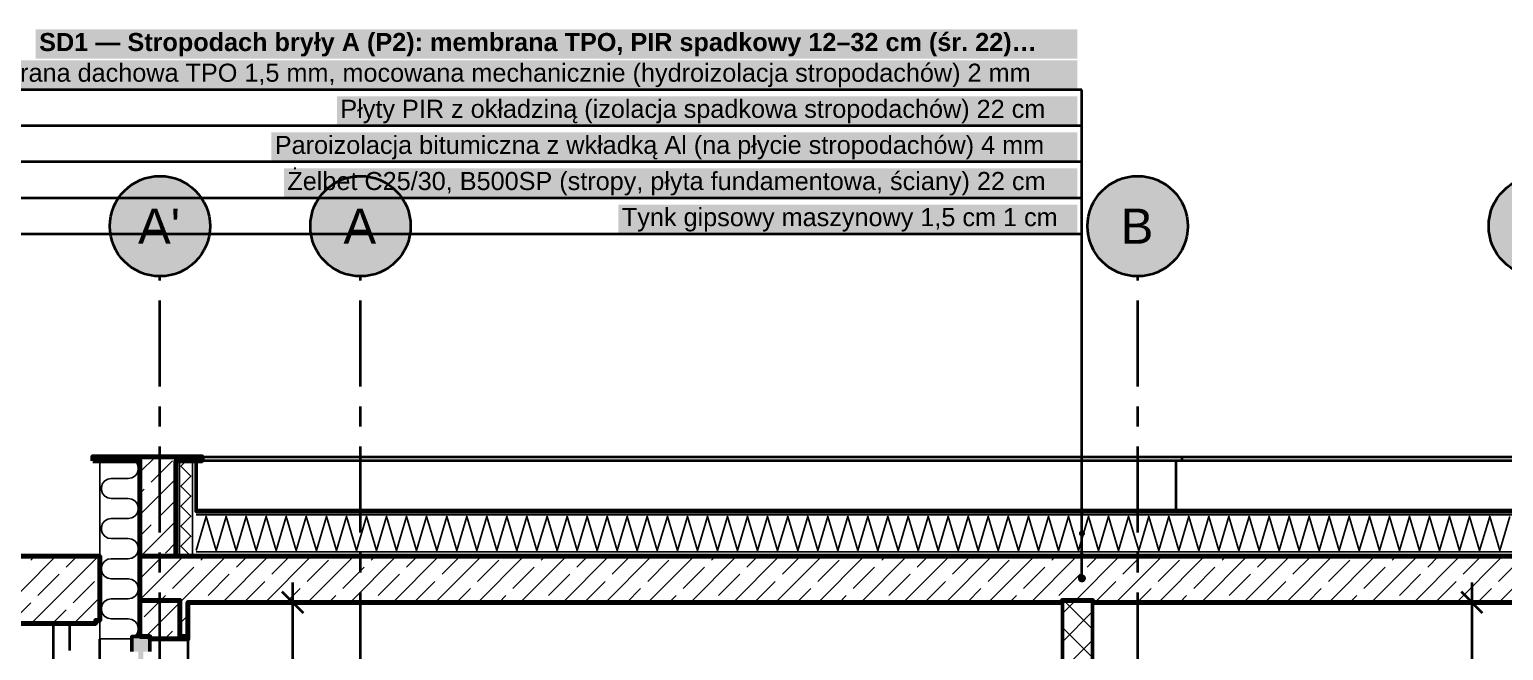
# Model space of a CAD drawing. Header units: metres. Extents: x -5.3 to 21.3, y -2 to 11.9.
# Drawn here: x -1.65 to 5.7, y 8.83 to 11.93 of the extents above; entities that cross this region are included whole.
import ezdxf

# ---------------------------------------------------------------- set-up
doc = ezdxf.new("R2010")
doc.units = ezdxf.units.M
for name, pattern in [('HYDRO_OKNA', [4.5, 1.5, -3]), ('KRESKOWA_3_1', [4, 3, -1]), ('PUNKTOWA', [10.5, 8.4, -1.05, 0, -1.05])]:
    doc.linetypes.add(name, pattern=pattern)
for name, color, linetype, lineweight in [('A-IZOL-WODNA', 5, 'Continuous', 100), ('A-KRESKOWANIE', 8, 'Continuous', 18), ('A-MASKA', 7, 'Continuous', 18), ('A-OPISY', 2, 'Continuous', 25), ('A-OSIE', 1, 'PUNKTOWA', 25), ('A-SCIANY-DZIAL', 7, 'Continuous', 35), ('A-SCIANY-IZOL', 4, 'Continuous', 35), ('A-SCIANY-KONSTR', 7, 'Continuous', 50), ('A-SCIANY-WYK', 8, 'Continuous', 18), ('A-STROPY', 7, 'Continuous', 50), ('A-WIDOK', 7, 'Continuous', 25), ('A-WYMIARY', 1, 'Continuous', 25), ('A-WYPELNIENIA', 9, 'Continuous', 18)]:
    doc.layers.add(name, color=color, linetype=linetype, lineweight=lineweight)
doc.styles.add('PL_ARIAL', font='arial.ttf')
doc.styles.add('PL_ARIAL_B', font='arialbd.ttf')

msp = doc.modelspace()

# ---------------------------------------------------------------- hatches: boundary and pattern name
at = {"layer": 'A-MASKA', "true_color": 0xffffff}
for points in [[(-1.6196, 11.7817), (3.5745, 11.7817), (3.5745, 11.9265), (-1.6196, 11.9265)], [(-2.0636, 11.6287), (3.5745, 11.6287), (3.5745, 11.7735), (-2.0636, 11.7735)], [(-0.1177, 11.4487), (3.5745, 11.4487), (3.5745, 11.5935), (-0.1177, 11.5935)], [(-0.4448, 11.2687), (3.5745, 11.2687), (3.5745, 11.4135), (-0.4448, 11.4135)], [(-0.3821, 11.0887), (3.5745, 11.0887), (3.5745, 11.2335), (-0.3821, 11.2335)], [(1.2859, 10.9087), (3.5745, 10.9087), (3.5745, 11.0535), (1.2859, 11.0535)]]:
    msp.add_hatch(color=7, dxfattribs=at).paths.add_polyline_path(points)
at = {"layer": 'A-OPISY', "true_color": 0x000000}
for points in [[(3.612, 9.525), (3.6115, 9.5289), (3.61, 9.5325), (3.6076, 9.5356), (3.6045, 9.538), (3.6009, 9.5395), (3.597, 9.54), (3.5931, 9.5395), (3.5895, 9.538), (3.5864, 9.5356), (3.584, 9.5325), (3.5825, 9.5289), (3.582, 9.525), (3.5825, 9.5211), (3.584, 9.5175), (3.5864, 9.5144), (3.5895, 9.512), (3.5931, 9.5105), (3.597, 9.51), (3.6009, 9.5105), (3.6045, 9.512), (3.6076, 9.5144), (3.61, 9.5175), (3.6115, 9.5211)], [(3.612, 9.414), (3.6115, 9.4179), (3.61, 9.4215), (3.6076, 9.4246), (3.6045, 9.427), (3.6009, 9.4285), (3.597, 9.429), (3.5931, 9.4285), (3.5895, 9.427), (3.5864, 9.4246), (3.584, 9.4215), (3.5825, 9.4179), (3.582, 9.414), (3.5825, 9.4101), (3.584, 9.4065), (3.5864, 9.4034), (3.5895, 9.401), (3.5931, 9.3995), (3.597, 9.399), (3.6009, 9.3995), (3.6045, 9.401), (3.6076, 9.4034), (3.61, 9.4065), (3.6115, 9.4101)], [(3.612, 9.302), (3.6115, 9.3059), (3.61, 9.3095), (3.6076, 9.3126), (3.6045, 9.315), (3.6009, 9.3165), (3.597, 9.317), (3.5931, 9.3165), (3.5895, 9.315), (3.5864, 9.3126), (3.584, 9.3095), (3.5825, 9.3059), (3.582, 9.302), (3.5825, 9.2981), (3.584, 9.2945), (3.5864, 9.2914), (3.5895, 9.289), (3.5931, 9.2875), (3.597, 9.287), (3.6009, 9.2875), (3.6045, 9.289), (3.6076, 9.2914), (3.61, 9.2945), (3.6115, 9.2981)], [(3.617, 9.19), (3.6163, 9.1952), (3.6143, 9.2), (3.6111, 9.2041), (3.607, 9.2073), (3.6022, 9.2093), (3.597, 9.21), (3.5918, 9.2093), (3.587, 9.2073), (3.5828, 9.2041), (3.5797, 9.2), (3.5777, 9.1952), (3.577, 9.19), (3.5777, 9.1848), (3.5797, 9.18), (3.5828, 9.1759), (3.587, 9.1727), (3.5918, 9.1707), (3.597, 9.17), (3.6022, 9.1707), (3.607, 9.1727), (3.6111, 9.1759), (3.6143, 9.18), (3.6163, 9.1848)]]:
    msp.add_hatch(color=7, dxfattribs=at).paths.add_polyline_path(points)
at = {"layer": 'A-OSIE', "true_color": 0xffffff}
for points in [[(-0.75, 10.946), (-0.7521, 10.9786), (-0.7585, 11.0107), (-0.769, 11.0417), (-0.7835, 11.071), (-0.8017, 11.0982), (-0.8232, 11.1228), (-0.8478, 11.1443), (-0.875, 11.1625), (-0.9043, 11.177), (-0.9353, 11.1875), (-0.9674, 11.1939), (-1, 11.196), (-1.0326, 11.1939), (-1.0647, 11.1875), (-1.0957, 11.177), (-1.125, 11.1625), (-1.1522, 11.1443), (-1.1768, 11.1228), (-1.1983, 11.0982), (-1.2165, 11.071), (-1.231, 11.0417), (-1.2415, 11.0107), (-1.2479, 10.9786), (-1.25, 10.946), (-1.2479, 10.9134), (-1.2415, 10.8813), (-1.231, 10.8503), (-1.2165, 10.821), (-1.1983, 10.7938), (-1.1768, 10.7692), (-1.1522, 10.7477), (-1.125, 10.7295), (-1.0957, 10.715), (-1.0647, 10.7045), (-1.0326, 10.6981), (-1, 10.696), (-0.9674, 10.6981), (-0.9353, 10.7045), (-0.9043, 10.715), (-0.875, 10.7295), (-0.8478, 10.7477), (-0.8232, 10.7692), (-0.8017, 10.7938), (-0.7835, 10.821), (-0.769, 10.8503), (-0.7585, 10.8813), (-0.7521, 10.9134)], [(0.25, 10.946), (0.2479, 10.9786), (0.2415, 11.0107), (0.231, 11.0417), (0.2165, 11.071), (0.1983, 11.0982), (0.1768, 11.1228), (0.1522, 11.1443), (0.125, 11.1625), (0.0957, 11.177), (0.0647, 11.1875), (0.0326, 11.1939), (0, 11.196), (-0.0326, 11.1939), (-0.0647, 11.1875), (-0.0957, 11.177), (-0.125, 11.1625), (-0.1522, 11.1443), (-0.1768, 11.1228), (-0.1983, 11.0982), (-0.2165, 11.071), (-0.231, 11.0417), (-0.2415, 11.0107), (-0.2479, 10.9786), (-0.25, 10.946), (-0.2479, 10.9134), (-0.2415, 10.8813), (-0.231, 10.8503), (-0.2165, 10.821), (-0.1983, 10.7938), (-0.1768, 10.7692), (-0.1522, 10.7477), (-0.125, 10.7295), (-0.0957, 10.715), (-0.0647, 10.7045), (-0.0326, 10.6981), (0, 10.696), (0.0326, 10.6981), (0.0647, 10.7045), (0.0957, 10.715), (0.125, 10.7295), (0.1522, 10.7477), (0.1768, 10.7692), (0.1983, 10.7938), (0.2165, 10.821), (0.231, 10.8503), (0.2415, 10.8813), (0.2479, 10.9134)], [(4.125, 10.946), (4.1229, 10.9786), (4.1165, 11.0107), (4.106, 11.0417), (4.0915, 11.071), (4.0733, 11.0982), (4.0518, 11.1228), (4.0272, 11.1443), (4, 11.1625), (3.9707, 11.177), (3.9397, 11.1875), (3.9076, 11.1939), (3.875, 11.196), (3.8424, 11.1939), (3.8103, 11.1875), (3.7793, 11.177), (3.75, 11.1625), (3.7228, 11.1443), (3.6982, 11.1228), (3.6767, 11.0982), (3.6585, 11.071), (3.644, 11.0417), (3.6335, 11.0107), (3.6271, 10.9786), (3.625, 10.946), (3.6271, 10.9134), (3.6335, 10.8813), (3.644, 10.8503), (3.6585, 10.821), (3.6767, 10.7938), (3.6982, 10.7692), (3.7228, 10.7477), (3.75, 10.7295), (3.7793, 10.715), (3.8103, 10.7045), (3.8424, 10.6981), (3.875, 10.696), (3.9076, 10.6981), (3.9397, 10.7045), (3.9707, 10.715), (4, 10.7295), (4.0272, 10.7477), (4.0518, 10.7692), (4.0733, 10.7938), (4.0915, 10.821), (4.106, 10.8503), (4.1165, 10.8813), (4.1229, 10.9134)], [(6.125, 10.946), (6.1229, 10.9786), (6.1165, 11.0107), (6.106, 11.0417), (6.0915, 11.071), (6.0733, 11.0982), (6.0518, 11.1228), (6.0272, 11.1443), (6, 11.1625), (5.9707, 11.177), (5.9397, 11.1875), (5.9076, 11.1939), (5.875, 11.196), (5.8424, 11.1939), (5.8103, 11.1875), (5.7793, 11.177), (5.75, 11.1625), (5.7228, 11.1443), (5.6982, 11.1228), (5.6767, 11.0982), (5.6585, 11.071), (5.644, 11.0417), (5.6335, 11.0107), (5.6271, 10.9786), (5.625, 10.946), (5.6271, 10.9134), (5.6335, 10.8813), (5.644, 10.8503), (5.6585, 10.821), (5.6767, 10.7938), (5.6982, 10.7692), (5.7228, 10.7477), (5.75, 10.7295), (5.7793, 10.715), (5.8103, 10.7045), (5.8424, 10.6981), (5.875, 10.696), (5.9076, 10.6981), (5.9397, 10.7045), (5.9707, 10.715), (6, 10.7295), (6.0272, 10.7477), (6.0518, 10.7692), (6.0733, 10.7938), (6.0915, 10.821), (6.106, 10.8503), (6.1165, 10.8813), (6.1229, 10.9134)]]:
    msp.add_hatch(color=7, dxfattribs=at).paths.add_polyline_path(points)
at = {"layer": 'A-WYPELNIENIA', "true_color": 0x000000}
msp.add_hatch(color=7, dxfattribs=at).paths.add_polyline_path([(-1.14, 8.9), (-1.14, 8.9), (-1.14, 8.9), (-1.05, 8.9), (-1.05, 8.9), (-1.05, 8.9), (-1.05, 8.825), (-1.05, 8.825), (-1.05, 8.825), (-1.083, 8.825), (-1.083, 8.825), (-1.083, 8.825), (-1.083, 8.825), (-1.083, 8.825), (-1.083, 8.825), (-1.083, 8.825), (-1.083, 8.825), (-1.083, 8.825), (-1.083, 8.825), (-1.083, 8.825), (-1.083, 8.825), (-1.083, 8.825), (-1.083, 8.825), (-1.083, 8.825), (-1.083, 8.825), (-1.083, 8.825), (-1.083, 6.975), (-1.083, 6.975), (-1.083, 6.975), (-1.107, 6.975), (-1.107, 6.975), (-1.107, 6.975), (-1.107, 8.825), (-1.107, 8.825), (-1.107, 8.825), (-1.107, 8.825), (-1.107, 8.825), (-1.107, 8.825), (-1.107, 8.825), (-1.107, 8.825), (-1.107, 8.825), (-1.107, 8.825), (-1.107, 8.825), (-1.107, 8.825), (-1.107, 8.825), (-1.107, 8.825), (-1.107, 8.825), (-1.107, 8.825), (-1.107, 8.825), (-1.14, 8.825), (-1.14, 8.825), (-1.14, 8.825)])

# ---------------------------------------------------------------- linework, layer by layer
at = {"layer": 'A-IZOL-WODNA', "lineweight": 100, "ltscale": 0.05, "true_color": 0x000000}
for points in [[(-0.82, 9.525), (11.81, 9.525)], [(-2.4, 9.301), (-1.3, 9.301)]]:
    msp.add_lwpolyline(points, dxfattribs=at)
at = {"layer": 'A-IZOL-WODNA', "linetype": 'HYDRO_OKNA', "lineweight": 50, "ltscale": 0.05, "true_color": 0xffffff, "flags": 128}
for points in [[(-0.82, 9.525), (11.81, 9.525)], [(-2.4, 9.301), (-1.3, 9.301)]]:
    msp.add_lwpolyline(points, dxfattribs=at)
at = {"layer": 'A-IZOL-WODNA', "linetype": 'KRESKOWA_3_1', "lineweight": 35, "ltscale": 0.05, "flags": 128}
msp.add_lwpolyline([(-0.82, 9.302), (11.81, 9.302)], dxfattribs=at)
at = {"layer": 'A-KRESKOWANIE', "lineweight": 25, "ltscale": 0.05}
for points in [[(-1.1251, 8.9), (-1.1142, 8.913), (-1.1083, 8.9293), (-1.1083, 8.9467), (-1.1142, 8.963), (-1.1254, 8.9763), (-1.1404, 8.985), (-1.1575, 8.988), (-1.2425, 8.988), (-1.2596, 8.991), (-1.2746, 8.9997), (-1.2858, 9.013), (-1.2917, 9.0293), (-1.2917, 9.0467), (-1.2858, 9.063), (-1.2746, 9.0763), (-1.2596, 9.085), (-1.2425, 9.088), (-1.1575, 9.088), (-1.1404, 9.091), (-1.1254, 9.0997), (-1.1142, 9.113), (-1.1083, 9.1293), (-1.1083, 9.1467), (-1.1142, 9.163), (-1.1254, 9.1763), (-1.1404, 9.185), (-1.1575, 9.188), (-1.2425, 9.188), (-1.2596, 9.191), (-1.2746, 9.1997), (-1.2858, 9.213), (-1.2917, 9.2293), (-1.2917, 9.2467), (-1.2858, 9.263), (-1.2746, 9.2763), (-1.2596, 9.285), (-1.2425, 9.288), (-1.1575, 9.288), (-1.1404, 9.291), (-1.1254, 9.2997), (-1.1142, 9.313), (-1.1083, 9.3293), (-1.1083, 9.3467), (-1.1142, 9.363), (-1.1254, 9.3763), (-1.1404, 9.385), (-1.1575, 9.388), (-1.2425, 9.388), (-1.2596, 9.391), (-1.2746, 9.3997), (-1.2858, 9.413), (-1.2917, 9.4293), (-1.2917, 9.4467), (-1.2858, 9.463), (-1.2746, 9.4763), (-1.2596, 9.485), (-1.2425, 9.488), (-1.1575, 9.488), (-1.1404, 9.491), (-1.1254, 9.4997), (-1.1142, 9.513), (-1.1083, 9.5293), (-1.1083, 9.5467), (-1.1142, 9.563), (-1.1254, 9.5763), (-1.1404, 9.585), (-1.1575, 9.588), (-1.2425, 9.588), (-1.2596, 9.591), (-1.2746, 9.5997), (-1.2858, 9.613), (-1.2917, 9.6293), (-1.2917, 9.6467), (-1.2858, 9.663), (-1.2746, 9.6763), (-1.2596, 9.685), (-1.2425, 9.688), (-1.1575, 9.688), (-1.1404, 9.691), (-1.1254, 9.6997), (-1.1142, 9.713), (-1.1083, 9.7293), (-1.1083, 9.7467), (-1.1142, 9.763), (-1.1251, 9.776)], [(-1.2549, 9.776), (-1.2349, 9.796)], [(-1.1488, 9.776), (-1.1288, 9.796)], [(-1.1, 9.7187), (-1.0227, 9.796)], [(-1.043, 9.6697), (-0.9369, 9.7758)], [(-0.9025, 9.3), (-0.9025, 9.776)], [(-0.845, 9.3), (-0.895, 9.35), (-0.845, 9.4), (-0.895, 9.45), (-0.845, 9.5), (-0.895, 9.55), (-0.845, 9.6), (-0.895, 9.65), (-0.845, 9.7), (-0.895, 9.75), (-0.869, 9.776)], [(-0.8375, 9.3), (-0.8375, 9.776)], [(-0.8306, 9.776), (-0.8106, 9.796)], [(-1.1, 9.5066), (-0.92, 9.6866)], [(-1.1, 9.6127), (-1.0783, 9.6343)], [(-1.0076, 9.4929), (-0.92, 9.5805)], [(-0.82, 9.5065), (11.81, 9.5065)], [(-0.82, 9.329), (-0.77, 9.499), (-0.72, 9.329), (-0.67, 9.499), (-0.62, 9.329), (-0.57, 9.499), (-0.52, 9.329), (-0.47, 9.499), (-0.42, 9.329), (-0.37, 9.499), (-0.32, 9.329), (-0.27, 9.499), (-0.22, 9.329), (-0.17, 9.499), (-0.12, 9.329), (-0.07, 9.499), (-0.02, 9.329), (0.03, 9.499), (0.08, 9.329), (0.13, 9.499), (0.18, 9.329), (0.23, 9.499), (0.28, 9.329), (0.33, 9.499), (0.38, 9.329), (0.43, 9.499), (0.48, 9.329), (0.53, 9.499), (0.58, 9.329), (0.63, 9.499), (0.68, 9.329), (0.73, 9.499), (0.78, 9.329), (0.83, 9.499), (0.88, 9.329), (0.93, 9.499), (0.98, 9.329), (1.03, 9.499), (1.08, 9.329), (1.13, 9.499), (1.18, 9.329), (1.23, 9.499), (1.28, 9.329), (1.33, 9.499), (1.38, 9.329), (1.43, 9.499), (1.48, 9.329), (1.53, 9.499), (1.58, 9.329), (1.63, 9.499), (1.68, 9.329), (1.73, 9.499), (1.78, 9.329), (1.83, 9.499), (1.88, 9.329), (1.93, 9.499), (1.98, 9.329), (2.03, 9.499), (2.08, 9.329), (2.13, 9.499), (2.18, 9.329), (2.23, 9.499), (2.28, 9.329), (2.33, 9.499), (2.38, 9.329), (2.43, 9.499), (2.48, 9.329), (2.53, 9.499), (2.58, 9.329), (2.63, 9.499), (2.68, 9.329), (2.73, 9.499), (2.78, 9.329), (2.83, 9.499), (2.88, 9.329), (2.93, 9.499), (2.98, 9.329), (3.03, 9.499), (3.08, 9.329), (3.13, 9.499), (3.18, 9.329), (3.23, 9.499), (3.28, 9.329), (3.33, 9.499), (3.38, 9.329), (3.43, 9.499), (3.48, 9.329), (3.53, 9.499), (3.58, 9.329), (3.63, 9.499), (3.68, 9.329), (3.73, 9.499), (3.78, 9.329), (3.83, 9.499), (3.88, 9.329), (3.93, 9.499), (3.98, 9.329), (4.03, 9.499), (4.08, 9.329), (4.13, 9.499), (4.18, 9.329), (4.23, 9.499), (4.28, 9.329), (4.33, 9.499), (4.38, 9.329), (4.43, 9.499), (4.48, 9.329), (4.53, 9.499), (4.58, 9.329), (4.63, 9.499), (4.68, 9.329), (4.73, 9.499), (4.78, 9.329), (4.83, 9.499), (4.88, 9.329), (4.93, 9.499), (4.98, 9.329), (5.03, 9.499), (5.08, 9.329), (5.13, 9.499), (5.18, 9.329), (5.23, 9.499), (5.28, 9.329), (5.33, 9.499), (5.38, 9.329), (5.43, 9.499), (5.48, 9.329), (5.53, 9.499), (5.58, 9.329), (5.63, 9.499), (5.68, 9.329), (5.73, 9.499)], [(-1.1, 9.4005), (-1.043, 9.4576)], [(-1.0945, 9.3), (-0.92, 9.4745)], [(-0.9723, 9.3161), (-0.92, 9.3684)], [(-1.8537, 8.965), (-1.5187, 9.3)], [(-1.644, 9.2808), (-1.6248, 9.3)], [(-1.6416, 8.965), (-1.3066, 9.3)], [(-1.4672, 9.2454), (-1.4127, 9.3)], [(-1.1, 9.0823), (-0.8823, 9.3)], [(-1.1, 9.2945), (-1.0945, 9.3)], [(-1.1, 9.1884), (-1.0076, 9.2808)], [(-0.9, 9.0702), (-0.6702, 9.3)], [(-0.82, 9.3215), (11.81, 9.3215)], [(-0.7955, 9.2808), (-0.7763, 9.3)], [(-0.6881, 9.07), (-0.4581, 9.3)], [(-0.6187, 9.2454), (-0.5641, 9.3)], [(-0.4759, 9.07), (-0.2459, 9.3)], [(-0.4419, 9.2101), (-0.352, 9.3)], [(-0.2652, 9.1747), (-0.1591, 9.2808)], [(-0.2638, 9.07), (-0.0338, 9.3)], [(-0.0517, 9.07), (0.1783, 9.3)], [(0.053, 9.2808), (0.0723, 9.3)], [(0.1605, 9.07), (0.3905, 9.3)], [(0.2298, 9.2454), (0.2844, 9.3)], [(0.3726, 9.07), (0.6026, 9.3)], [(0.4066, 9.2101), (0.4965, 9.3)], [(0.5834, 9.1747), (0.6894, 9.2808)], [(0.5847, 9.07), (0.8147, 9.3)], [(0.7969, 9.07), (1.0269, 9.3)], [(0.9016, 9.2808), (0.9208, 9.3)], [(1.009, 9.07), (1.239, 9.3)], [(1.0783, 9.2454), (1.1329, 9.3)], [(1.2211, 9.07), (1.4511, 9.3)], [(1.2551, 9.2101), (1.345, 9.3)], [(1.4319, 9.1747), (1.538, 9.2808)], [(1.4332, 9.07), (1.6632, 9.3)], [(1.6454, 9.07), (1.8754, 9.3)], [(1.7501, 9.2808), (1.7693, 9.3)], [(1.8575, 9.07), (2.0875, 9.3)], [(1.9269, 9.2454), (1.9814, 9.3)], [(2.0696, 9.07), (2.2996, 9.3)], [(2.1036, 9.2101), (2.1936, 9.3)], [(2.2804, 9.1747), (2.3865, 9.2808)], [(2.2818, 9.07), (2.5118, 9.3)], [(2.4939, 9.07), (2.7239, 9.3)], [(2.5986, 9.2808), (2.6178, 9.3)], [(2.706, 9.07), (2.936, 9.3)], [(2.7754, 9.2454), (2.83, 9.3)], [(2.9182, 9.07), (3.1482, 9.3)], [(2.9522, 9.2101), (3.0421, 9.3)], [(3.1289, 9.1747), (3.235, 9.2808)], [(3.1303, 9.07), (3.3603, 9.3)], [(3.3424, 9.07), (3.5724, 9.3)], [(3.4471, 9.2808), (3.4664, 9.3)], [(3.5646, 9.08), (3.7846, 9.3)], [(3.6239, 9.2454), (3.6785, 9.3)], [(3.7667, 9.07), (3.9967, 9.3)], [(3.8007, 9.2101), (3.8906, 9.3)], [(3.9775, 9.1747), (4.0835, 9.2808)], [(3.9788, 9.07), (4.2088, 9.3)], [(4.191, 9.07), (4.421, 9.3)], [(4.2957, 9.2808), (4.3149, 9.3)], [(4.4031, 9.07), (4.6331, 9.3)], [(4.4725, 9.2454), (4.527, 9.3)], [(4.6152, 9.07), (4.8452, 9.3)], [(4.6492, 9.2101), (4.7392, 9.3)], [(4.826, 9.1747), (4.9321, 9.2808)], [(4.8274, 9.07), (5.0574, 9.3)], [(5.0395, 9.07), (5.2695, 9.3)], [(5.1442, 9.2808), (5.1634, 9.3)], [(5.2516, 9.07), (5.4816, 9.3)], [(5.321, 9.2454), (5.3756, 9.3)], [(5.4638, 9.07), (5.6938, 9.3)], [(5.4978, 9.2101), (5.5877, 9.3)], [(5.6745, 9.1747), (5.7806, 9.2808)], [(5.6759, 9.07), (5.9059, 9.3)], [(-1.6087, 9.104), (-1.5026, 9.2101)], [(-0.9369, 9.1394), (-0.8309, 9.2454)], [(-0.7601, 9.104), (-0.6541, 9.2101)], [(-0.0884, 9.1394), (0.0177, 9.2454)], [(0.0884, 9.104), (0.1945, 9.2101)], [(0.7601, 9.1394), (0.8662, 9.2454)], [(0.9369, 9.104), (1.043, 9.2101)], [(1.6087, 9.1394), (1.7147, 9.2454)], [(1.7854, 9.104), (1.8915, 9.2101)], [(2.4572, 9.1394), (2.5633, 9.2454)], [(2.634, 9.104), (2.74, 9.2101)], [(3.3057, 9.1394), (3.4118, 9.2454)], [(3.4825, 9.104), (3.5886, 9.2101)], [(4.1543, 9.1394), (4.2603, 9.2454)], [(4.331, 9.104), (4.4371, 9.2101)], [(5.0028, 9.1394), (5.1088, 9.2454)], [(5.1796, 9.104), (5.2856, 9.2101)], [(-1.4319, 9.0686), (-1.3258, 9.1747)], [(-0.582, 9.07), (-0.4773, 9.1747)], [(-0.3699, 9.07), (-0.3005, 9.1394)], [(0.2665, 9.07), (0.3712, 9.1747)], [(0.4787, 9.07), (0.548, 9.1394)], [(1.115, 9.07), (1.2198, 9.1747)], [(1.3272, 9.07), (1.3965, 9.1394)], [(1.9636, 9.07), (2.0683, 9.1747)], [(2.1757, 9.07), (2.2451, 9.1394)], [(2.8121, 9.07), (2.9168, 9.1747)], [(3.0242, 9.07), (3.0936, 9.1394)], [(3.6606, 9.07), (3.7653, 9.1747)], [(3.8728, 9.07), (3.9421, 9.1394)], [(4.5092, 9.07), (4.6139, 9.1747)], [(4.7213, 9.07), (4.7906, 9.1394)], [(5.3577, 9.07), (5.4624, 9.1747)], [(5.5698, 9.07), (5.6392, 9.1394)], [(-1.7477, 8.965), (-1.644, 9.0686)], [(-1.4295, 8.965), (-1.3, 9.0945)], [(-1.0783, 8.9979), (-0.9963, 9.08)], [(-1.0702, 8.9), (-0.9, 9.0702)], [(-0.9963, 9.08), (-0.9723, 9.104)], [(-0.1577, 9.07), (-0.1237, 9.104)], [(0.6908, 9.07), (0.7248, 9.104)], [(1.5393, 9.07), (1.5733, 9.104)], [(2.3878, 9.07), (2.4218, 9.104)], [(3.2364, 9.07), (3.2704, 9.104)], [(3.5, 9.0154), (3.5646, 9.08)], [(3.65, 8.9365), (3.5065, 9.08)], [(3.65, 9.0779), (3.6479, 9.08)], [(4.0849, 9.07), (4.1189, 9.104)], [(4.9334, 9.07), (4.9674, 9.104)], [(-1.5355, 8.965), (-1.4672, 9.0333)], [(-1.3234, 8.965), (-1.32, 8.9684)], [(-1.3084, 8.98), (-1.3, 8.9884)], [(-0.9, 8.9641), (-0.86, 9.0041)], [(3.5, 8.874), (3.65, 9.024)], [(-0.9761, 8.888), (-0.9369, 8.9272)], [(-0.9016, 8.9626), (-0.9, 8.9641)], [(-0.8701, 8.888), (-0.86, 8.8981)], [(3.65, 8.7951), (3.5, 8.9451)], [(-1.2425, 8.888), (-1.1575, 8.888)], [(-1.1575, 8.888), (-1.1404, 8.891), (-1.14, 8.8912)], [(3.5, 8.7326), (3.65, 8.8826)]]:
    msp.add_lwpolyline(points, dxfattribs=at)
at = {"layer": 'A-OPISY', "lineweight": 35, "ltscale": 0.05}
for points in [[(3.597, 11.626), (-2.1061, 11.626)], [(3.597, 10.726), (3.597, 11.626)], [(3.597, 11.446), (-2.1061, 11.446)], [(3.597, 11.266), (-2.1061, 11.266)], [(3.597, 11.086), (-2.1061, 11.086)], [(3.597, 10.906), (-2.1061, 10.906)], [(3.597, 9.19), (3.597, 10.726)]]:
    msp.add_lwpolyline(points, dxfattribs=at)
at = {"layer": 'A-OSIE', "linetype": 'PUNKTOWA', "lineweight": 35, "ltscale": 0.050945, "flags": 128}
for points in [[(-1, -1.5002), (-1, 10.696)], [(0, -1.5002), (0, 10.696)], [(3.875, -1.5002), (3.875, 10.696)]]:
    msp.add_lwpolyline(points, dxfattribs=at)
at = {"layer": 'A-OSIE', "linetype": 'Continuous', "lineweight": 35, "ltscale": 0.05}
for centre in [(-1, 10.946), (0, 10.946), (3.875, 10.946), (5.875, 10.946)]:
    msp.add_circle(centre, 0.25, dxfattribs=at)
at = {"layer": 'A-SCIANY-DZIAL', "lineweight": 50, "ltscale": 0.05}
msp.add_lwpolyline([(3.5, 9.08), (3.5, 9.08), (3.65, 9.08), (3.65, 9.08), (3.65, 9.08), (3.65, 6.15), (3.65, 6.15), (3.65, 6.15), (3.5, 6.15), (3.5, 6.15), (3.5, 6.15), (3.5, 9.08)], close=True, dxfattribs=at)
at = {"layer": 'A-SCIANY-IZOL', "lineweight": 50, "ltscale": 0.05}
msp.add_lwpolyline([(11.81, 9.304), (-0.82, 9.304), (-0.82, 9.304), (-0.82, 9.304), (-0.82, 9.304), (-0.82, 9.304), (-0.82, 9.304), (-0.82, 9.304), (-0.82, 9.304), (-0.82, 9.304), (-0.82, 9.304), (-0.82, 9.304), (-0.82, 9.304), (-0.82, 9.304), (-0.82, 9.304), (-0.82, 9.304), (-0.82, 9.304), (-0.82, 9.304), (-0.82, 9.3), (-0.82, 9.3), (-0.82, 9.3), (-0.92, 9.3), (-0.92, 9.3), (-0.92, 9.3), (-0.92, 9.776), (-0.92, 9.776), (-0.92, 9.776), (-0.82, 9.776), (-0.82, 9.776), (-0.82, 9.776), (-0.82, 9.524), (-0.82, 9.524), (-0.82, 9.524), (-0.82, 9.524), (-0.82, 9.524), (-0.82, 9.524), (-0.82, 9.524), (-0.82, 9.524), (-0.82, 9.524), (-0.82, 9.524), (-0.82, 9.524), (-0.82, 9.524), (-0.82, 9.524), (-0.82, 9.524), (-0.82, 9.524), (-0.82, 9.524), (-0.82, 9.524), (11.81, 9.524)], dxfattribs=at)
at = {"layer": 'A-SCIANY-KONSTR', "lineweight": 70, "ltscale": 0.05}
for points in [[(-1.335, 9.776), (-1.335, 9.776), (-1.335, 9.796), (-1.335, 9.796), (-1.335, 9.796), (-0.79, 9.796), (-0.79, 9.796), (-0.79, 9.796), (-0.79, 9.776), (-0.79, 9.776), (-0.79, 9.776), (-0.92, 9.776), (-0.92, 9.776), (-0.92, 9.776), (-0.92, 9.776), (-0.92, 9.776), (-0.92, 9.776), (-0.92, 9.776), (-0.92, 9.776), (-0.92, 9.776), (-0.92, 9.776), (-0.92, 9.776), (-0.92, 9.776), (-0.92, 9.776), (-0.92, 9.776), (-0.92, 9.776), (-0.92, 9.776), (-0.92, 9.776), (-0.92, 9.3), (-0.92, 9.3), (-0.92, 9.3), (-1.1, 9.3), (-1.1, 9.3), (-1.1, 9.3), (-1.1, 9.776), (-1.1, 9.776), (-1.1, 9.776), (-1.1, 9.776), (-1.1, 9.776), (-1.1, 9.776), (-1.1, 9.776), (-1.1, 9.776), (-1.1, 9.776), (-1.1, 9.776), (-1.1, 9.776), (-1.1, 9.776), (-1.1, 9.776), (-1.1, 9.776), (-1.1, 9.776), (-1.1, 9.776), (-1.1, 9.776), (-1.335, 9.776)], [(-1.1, 8.9), (-1.1, 8.9), (-1.1, 9.08), (-1.1, 9.08), (-1.1, 9.08), (-0.9, 9.08), (-0.9, 9.08), (-0.9, 9.08), (-0.9, 8.9), (-0.9, 8.9), (-0.9, 8.9), (-0.9, 8.9), (-0.9, 8.9), (-0.9, 8.9), (-0.9, 8.9), (-0.9, 8.9), (-0.9, 8.9), (-0.9, 8.9), (-0.9, 8.9), (-0.9, 8.9), (-0.9, 8.9), (-0.9, 8.9), (-0.9, 8.9), (-0.9, 8.9), (-0.9, 8.9), (-0.86, 8.9), (-0.86, 8.9), (-0.86, 8.9), (-0.86, 8.888), (-0.86, 8.888), (-0.86, 8.888), (-1.05, 8.888), (-1.05, 8.888), (-1.05, 8.888), (-1.05, 8.9), (-1.05, 8.9), (-1.05, 8.9), (-1.05, 8.9), (-1.05, 8.9), (-1.05, 8.9), (-1.05, 8.9), (-1.05, 8.9), (-1.05, 8.9), (-1.05, 8.9), (-1.05, 8.9), (-1.05, 8.9), (-1.05, 8.9), (-1.05, 8.9), (-1.05, 8.9), (-1.05, 8.9), (-1.05, 8.9), (-1.1, 8.9)]]:
    msp.add_lwpolyline(points, close=True, dxfattribs=at)
at = {"layer": 'A-SCIANY-KONSTR', "lineweight": 50, "ltscale": 0.05}
msp.add_lwpolyline([(-1.14, 8.825), (-1.14, 8.9), (-1.14, 8.9), (-1.14, 8.9), (-1.14, 8.9), (-1.05, 8.9), (-1.05, 8.9), (-1.05, 8.9), (-1.05, 8.9), (-1.05, 8.9), (-1.05, 8.825)], dxfattribs=at)
at = {"layer": 'A-SCIANY-WYK', "lineweight": 25, "ltscale": 0.05}
msp.add_lwpolyline([(-1.3, 8.9), (-1.3, 8.9), (-1.3, 8.9), (-1.3, 9.776), (-1.3, 9.776), (-1.3, 9.776), (-1.3, 9.776), (-1.3, 9.776), (-1.1, 9.776), (-1.1, 9.776), (-1.1, 9.776), (-1.1, 9.776), (-1.1, 9.776), (-1.1, 9.776), (-1.1, 8.9), (-1.1, 8.9), (-1.1, 8.9), (-1.1, 8.9), (-1.1, 8.9), (-1.1, 8.9), (-1.14, 8.9), (-1.14, 8.9), (-1.14, 8.9), (-1.14, 8.9), (-1.14, 8.9), (-1.14, 8.9), (-1.14, 8.9), (-1.14, 8.9), (-1.14, 8.9), (-1.14, 8.9), (-1.14, 8.9), (-1.14, 8.9), (-1.14, 8.9), (-1.14, 8.9), (-1.14, 8.9), (-1.14, 8.9), (-1.14, 8.9), (-1.14, 8.888), (-1.14, 8.888), (-1.14, 8.888), (-1.14, 8.888), (-1.3, 8.888), (-1.3, 8.888), (-1.3, 8.888), (-1.3, 8.888), (-1.3, 8.888), (-1.3, 8.9)], close=True, dxfattribs=at)
at = {"layer": 'A-STROPY', "lineweight": 70, "ltscale": 0.05}
for points in [[(-2.4, 9.3), (-1.3, 9.3), (-1.3, 9.3), (-1.3, 9.3), (-1.3, 9.3), (-1.3, 9.3), (-1.3, 8.98), (-1.3, 8.98), (-1.3, 8.98), (-1.3, 8.98), (-1.32, 8.98), (-1.32, 8.98), (-1.32, 8.98), (-1.32, 8.98), (-1.32, 8.98), (-1.32, 8.98), (-1.32, 8.98), (-1.32, 8.98), (-1.32, 8.98), (-1.32, 8.98), (-1.32, 8.98), (-1.32, 8.98), (-1.32, 8.98), (-1.32, 8.98), (-1.32, 8.98), (-1.32, 8.98), (-1.32, 8.98), (-1.32, 8.965), (-1.32, 8.965), (-1.32, 8.965), (-1.32, 8.965), (-2.4, 8.965)], [(5.8, 9.07), (3.65, 9.07), (3.65, 9.07), (3.65, 9.07), (3.65, 9.08), (3.65, 9.08), (3.65, 9.08), (3.65, 9.08), (3.65, 9.08), (3.65, 9.08), (3.65, 9.08), (3.65, 9.08), (3.65, 9.08), (3.65, 9.08), (3.65, 9.08), (3.65, 9.08), (3.65, 9.08), (3.65, 9.08), (3.65, 9.08), (3.65, 9.08), (3.65, 9.08), (3.5, 9.08), (3.5, 9.08), (3.5, 9.08), (3.5, 9.08), (3.5, 9.08), (3.5, 9.08), (3.5, 9.08), (3.5, 9.08), (3.5, 9.08), (3.5, 9.08), (3.5, 9.08), (3.5, 9.08), (3.5, 9.08), (3.5, 9.08), (3.5, 9.08), (3.5, 9.08), (3.5, 9.08), (3.5, 9.07), (3.5, 9.07), (3.5, 9.07), (-0.86, 9.07), (-0.86, 9.07), (-0.86, 9.07), (-0.86, 9.07), (-0.86, 9.07), (-0.86, 9.07), (-0.86, 9.07), (-0.86, 9.07), (-0.86, 9.07), (-0.86, 9.07), (-0.86, 9.07), (-0.86, 9.07), (-0.86, 9.07), (-0.86, 9.07), (-0.86, 9.07), (-0.86, 9.07), (-0.86, 9.07), (-0.86, 8.9), (-0.86, 8.9), (-0.86, 8.9), (-0.9, 8.9), (-0.9, 8.9), (-0.9, 8.9), (-0.9, 9.08), (-0.9, 9.08), (-0.9, 9.08), (-0.9, 9.08), (-0.9, 9.08), (-0.9, 9.08), (-0.9, 9.08), (-0.9, 9.08), (-0.9, 9.08), (-0.9, 9.08), (-0.9, 9.08), (-0.9, 9.08), (-0.9, 9.08), (-0.9, 9.08), (-0.9, 9.08), (-0.9, 9.08), (-0.9, 9.08), (-1.1, 9.08), (-1.1, 9.08), (-1.1, 9.08), (-1.1, 9.3), (-1.1, 9.3), (-1.1, 9.3), (12.09, 9.3)]]:
    msp.add_lwpolyline(points, dxfattribs=at)
at = {"layer": 'A-WIDOK', "lineweight": 35, "ltscale": 0.05}
for points in [[(-0.7896, 9.796), (4.095, 9.796), (4.095, 9.776), (-0.7896, 9.776)], [(4.065, 9.7756), (4.065, 9.5264)], [(4.0954, 9.796), (8.2796, 9.796)], [(8.2796, 9.776), (4.0954, 9.776)], [(-1.53, 6.1524), (-1.53, 8.9646)], [(-1.45, 8.9646), (-1.45, 8.8304)], [(-1.3, 6.9044), (-1.3, 8.8876)], [(-0.86, 8.8876), (-0.86, 6.9044)]]:
    msp.add_lwpolyline(points, dxfattribs=at)
at = {"layer": 'A-WYMIARY', "lineweight": 35, "ltscale": 0.05}
for points in [[(-0.2838, 9.017), (-0.3898, 9.123)], [(-0.3368, 6.2), (-0.3368, 9.17)], [(5.595, 9.017), (5.489, 9.123)], [(5.542, 6.2), (5.542, 9.17)], [(-0.2368, 9.07), (-0.4368, 9.07)], [(5.642, 9.07), (5.442, 9.07)]]:
    msp.add_lwpolyline(points, dxfattribs=at)

# ---------------------------------------------------------------- texts
at = {"layer": 'A-OPISY'}
for s, style, p in [('SD1 — Stropodach bryły A (P2): membrana TPO, PIR spadkowy 12–32 cm (śr. 22)…', 'PL_ARIAL_B', (-1.6021, 11.819)), ('Membrana dachowa TPO 1,5 mm, mocowana mechanicznie (hydroizolacja stropodachów) 2 mm', 'PL_ARIAL', (-2.0461, 11.666)), ('Płyty PIR z okładziną (izolacja spadkowa stropodachów) 22 cm', 'PL_ARIAL', (-0.1002, 11.486)), ('Paroizolacja bitumiczna z wkładką Al (na płycie stropodachów) 4 mm', 'PL_ARIAL', (-0.4273, 11.306)), ('Żelbet C25/30, B500SP (stropy, płyta fundamentowa, ściany) 22 cm', 'PL_ARIAL', (-0.3646, 11.126)), ('Tynk gipsowy maszynowy 1,5 cm 1 cm', 'PL_ARIAL', (1.3034, 10.946))]:
    msp.add_text(s, height=0.09, dxfattribs=dict(at, style=style)).set_placement(p)
at = {"layer": 'A-OSIE', "style": 'PL_ARIAL'}
for s, p in [("A'", (-1.1091, 10.8585)), ('A', (-0.0848, 10.8585)), ('B', (3.7902, 10.8585))]:
    msp.add_text(s, height=0.175, dxfattribs=at).set_placement(p)

doc.saveas('drawing.dxf')
